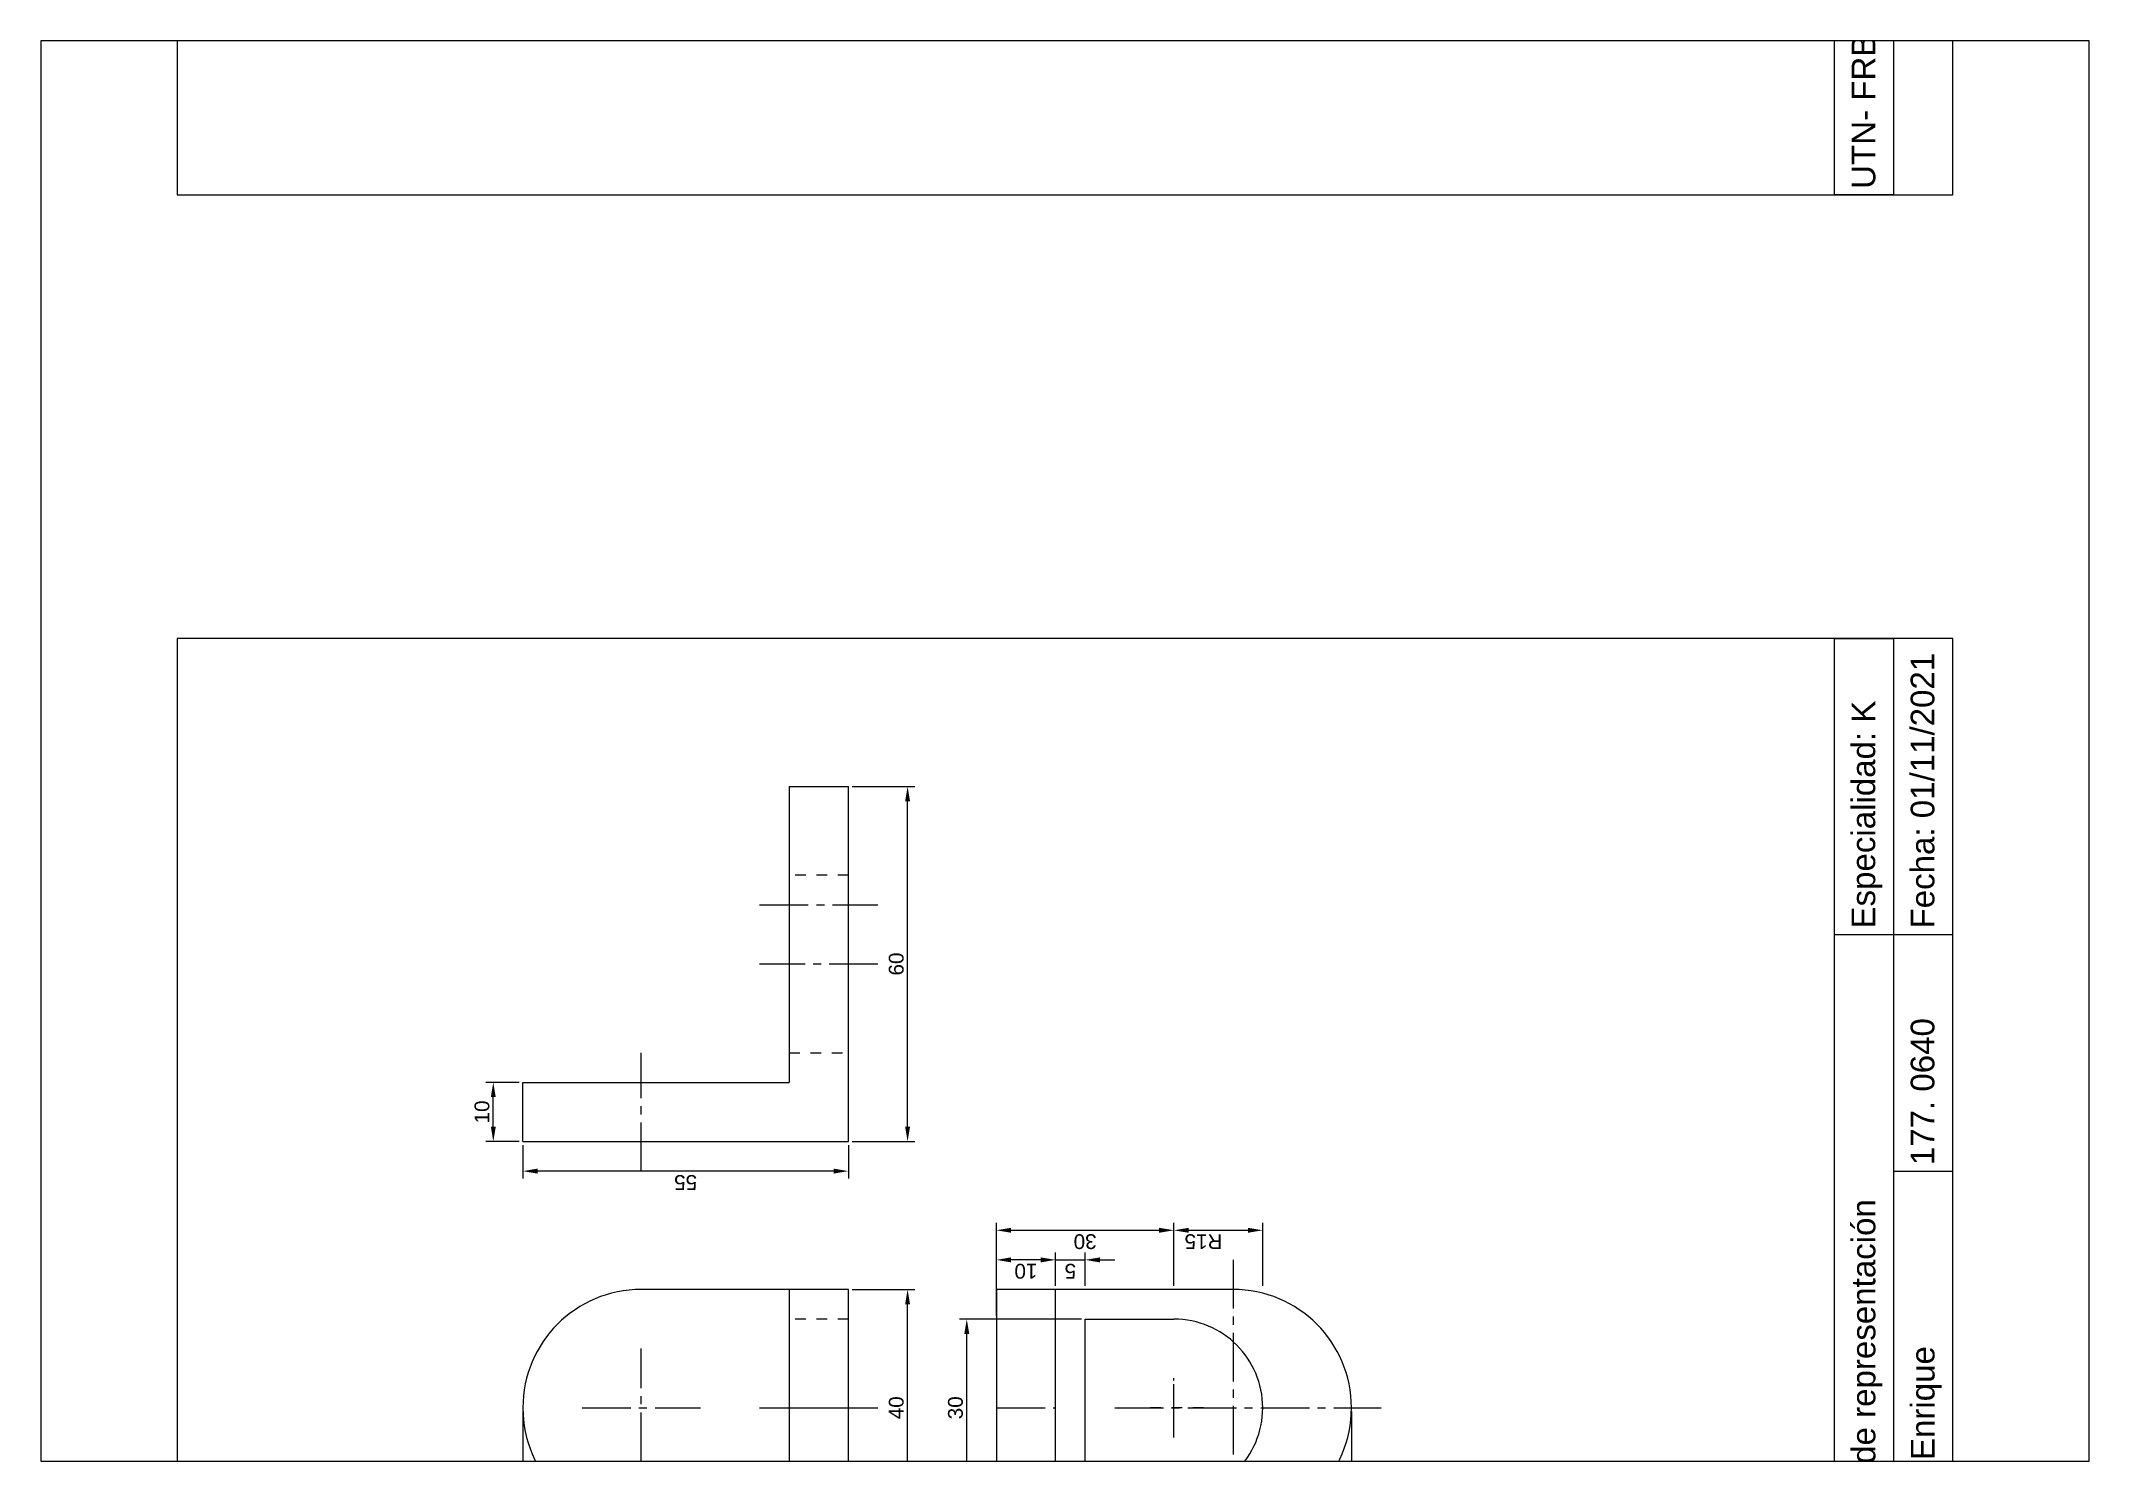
# Paper-space layout 'Presentación2' of a CAD drawing. Header units: millimetres. Extents: x 0 to 289, y 3 to 203.
# The model-space entities are those that its viewports show. They can reach past a viewport. Long polylines and large blocks are cut down to what shows.
import ezdxf

# ---------------------------------------------------------------- set-up
doc = ezdxf.new("R2010")
doc.units = ezdxf.units.MM
doc.linetypes.add('CENTER2', pattern=[28.575, 19.05, -3.175, 3.175, -3.175])
doc.linetypes.add('JIS_02_1.2', pattern=[2.5, 1.25, -1.25])
doc.layers.get('0').update_dxf_attribs({"lineweight": 25})
doc.layers.get('Defpoints').update_dxf_attribs({"lineweight": 15})
doc.layers.add('Lineas de cortes', color=6, linetype='CENTER2', lineweight=20)
doc.layers.add('Lineas invisibles', color=7, linetype='JIS_02_1.2', lineweight=25)
doc.styles.get("Standard").update_dxf_attribs({"font": 'arial.ttf'})
doc.dimstyles.new('ISO-25', dxfattribs={"dimtxt": 2.5, "dimasz": 2.5, "dimexe": 1.25, "dimexo": 0.625, "dimtad": 1, "dimtxsty": 'Standard', "dimcen": 2.5, "dimadec": 0, "dimazin": 0, "dimtfac": 1, "dimtmove": 0, "dimatfit": 3, "dimfxl": 1, "dimarcsym": 0})

# ---------------------------------------------------------------- blocks, each defined once
blk = doc.blocks.new('*D5')
at = {"color": 0, "lineweight": -2, "transparency": 16777216}
for p, q in [((1379, 585.97), (1379, 575.35)), ((1439, 585.97), (1439, 575.35)), ((1381.5, 576.6), (1436.5, 576.6))]:
    blk.add_line(p, q, dxfattribs=at)
at = {"color": 0, "transparency": 16777216}
for points in [[(1381.5, 577.01), (1381.5, 576.18), (1379, 576.6)], [(1436.5, 577.01), (1436.5, 576.18), (1439, 576.6)]]:
    blk.add_solid(points, dxfattribs=at)
at = {"layer": 'Defpoints', "color": 0, "transparency": 16777216}
for p in [(1379, 586.6), (1439, 586.6), (1439, 576.6)]:
    blk.add_point(p, dxfattribs=at)
at = {"color": 0, "transparency": 16777216, "insert": (1409, 578.5), "char_height": 2.5, "attachment_point": 5}
blk.add_mtext('60', dxfattribs=at)
blk = doc.blocks.new('*D6')
at = {"color": 0, "lineweight": -2, "transparency": 16777216}
for p, q in [((1314, 585.97), (1314, 575.35)), ((1354, 585.97), (1354, 575.35)), ((1316.5, 576.6), (1351.5, 576.6))]:
    blk.add_line(p, q, dxfattribs=at)
at = {"color": 0, "transparency": 16777216}
for points in [[(1316.5, 577.01), (1316.5, 576.18), (1314, 576.6)], [(1351.5, 577.01), (1351.5, 576.18), (1354, 576.6)]]:
    blk.add_solid(points, dxfattribs=at)
at = {"layer": 'Defpoints', "color": 0, "transparency": 16777216}
for p in [(1314, 586.6), (1354, 586.6), (1354, 576.6)]:
    blk.add_point(p, dxfattribs=at)
at = {"color": 0, "transparency": 16777216, "insert": (1334, 578.5), "char_height": 2.5, "attachment_point": 5}
blk.add_mtext('40', dxfattribs=at)
blk = doc.blocks.new('*D8')
at = {"color": 0, "lineweight": -2, "transparency": 16777216}
for p, q in [((1313.38, 521.6), (1307.75, 521.6)), ((1309, 519.1), (1309, 504.1)), ((1333.38, 501.6), (1307.75, 501.6))]:
    blk.add_line(p, q, dxfattribs=at)
at = {"color": 0, "transparency": 16777216}
for points in [[(1308.58, 519.1), (1309.42, 519.1), (1309, 521.6)], [(1308.58, 504.1), (1309.42, 504.1), (1309, 501.6)]]:
    blk.add_solid(points, dxfattribs=at)
at = {"layer": 'Defpoints', "color": 0, "transparency": 16777216}
for p in [(1314, 521.6), (1309, 501.6), (1334, 501.6)]:
    blk.add_point(p, dxfattribs=at)
at = {"color": 0, "transparency": 16777216, "insert": (1307.1, 511.6), "char_height": 2.5, "attachment_point": 5, "rotation": 90}
blk.add_mtext('R20', dxfattribs=at)
blk = doc.blocks.new('*D10')
at = {"color": 0, "lineweight": -2, "transparency": 16777216}
for p, q in [((1333.38, 641.6), (1302.75, 641.6)), ((1304, 624.1), (1304, 639.1)), ((1313.38, 621.6), (1302.75, 621.6))]:
    blk.add_line(p, q, dxfattribs=at)
at = {"color": 0, "transparency": 16777216}
for points in [[(1303.58, 639.1), (1304.42, 639.1), (1304, 641.6)], [(1303.58, 624.1), (1304.42, 624.1), (1304, 621.6)]]:
    blk.add_solid(points, dxfattribs=at)
at = {"layer": 'Defpoints', "color": 0, "transparency": 16777216}
for p in [(1304, 641.6), (1334, 641.6), (1314, 621.6)]:
    blk.add_point(p, dxfattribs=at)
at = {"color": 0, "transparency": 16777216, "insert": (1302.1, 631.6), "char_height": 2.5, "attachment_point": 5, "rotation": 90}
blk.add_mtext('R20', dxfattribs=at)
blk = doc.blocks.new('*D18')
at = {"color": 0, "lineweight": -2, "transparency": 16777216}
for p, q in [((1319, 547.22), (1319, 567.85)), ((1349, 547.22), (1349, 567.85)), ((1321.5, 566.6), (1346.5, 566.6))]:
    blk.add_line(p, q, dxfattribs=at)
at = {"color": 0, "transparency": 16777216}
for points in [[(1321.5, 567.01), (1321.5, 566.18), (1319, 566.6)], [(1346.5, 567.01), (1346.5, 566.18), (1349, 566.6)]]:
    blk.add_solid(points, dxfattribs=at)
at = {"layer": 'Defpoints', "color": 0, "transparency": 16777216}
for p in [(1349, 566.6), (1319, 546.6), (1349, 546.6)]:
    blk.add_point(p, dxfattribs=at)
at = {"color": 0, "transparency": 16777216, "insert": (1334, 568.5), "char_height": 2.5, "attachment_point": 5}
blk.add_mtext('30', dxfattribs=at)
blk = doc.blocks.new('*D19')
at = {"color": 0, "lineweight": -2, "transparency": 16777216}
for p, q in [((1349.62, 561.6), (1365.25, 561.6)), ((1364, 559.1), (1364, 534.1)), ((1354.62, 531.6), (1365.25, 531.6))]:
    blk.add_line(p, q, dxfattribs=at)
at = {"color": 0, "transparency": 16777216}
for points in [[(1363.58, 559.1), (1364.42, 559.1), (1364, 561.6)], [(1363.58, 534.1), (1364.42, 534.1), (1364, 531.6)]]:
    blk.add_solid(points, dxfattribs=at)
at = {"layer": 'Defpoints', "color": 0, "transparency": 16777216}
for p in [(1349, 561.6), (1354, 531.6), (1364, 531.6)]:
    blk.add_point(p, dxfattribs=at)
at = {"color": 0, "transparency": 16777216, "insert": (1362.1, 546.6), "char_height": 2.5, "attachment_point": 5, "rotation": 90}
blk.add_mtext('30', dxfattribs=at)
blk = doc.blocks.new('*D20')
at = {"color": 0, "lineweight": -2, "transparency": 16777216}
for p, q in [((1314, 562.22), (1314, 567.85)), ((1319, 562.22), (1319, 567.85)), ((1311.5, 566.6), (1309, 566.6)), ((1314, 566.6), (1319, 566.6)), ((1321.5, 566.6), (1324, 566.6))]:
    blk.add_line(p, q, dxfattribs=at)
at = {"color": 0, "transparency": 16777216}
for points in [[(1311.5, 567.01), (1311.5, 566.18), (1314, 566.6)], [(1321.5, 567.01), (1321.5, 566.18), (1319, 566.6)]]:
    blk.add_solid(points, dxfattribs=at)
at = {"layer": 'Defpoints', "color": 0, "transparency": 16777216}
for p in [(1319, 566.6), (1314, 561.6), (1319, 561.6)]:
    blk.add_point(p, dxfattribs=at)
at = {"color": 0, "transparency": 16777216, "insert": (1316.5, 568.49), "char_height": 2.5, "attachment_point": 5}
blk.add_mtext('5', dxfattribs=at)
blk = doc.blocks.new('*D21')
at = {"color": 0, "lineweight": -2, "transparency": 16777216}
for p, q in [((1354.62, 531.6), (1365.25, 531.6)), ((1364, 529.1), (1364, 519.1)), ((1354.62, 516.6), (1365.25, 516.6))]:
    blk.add_line(p, q, dxfattribs=at)
at = {"color": 0, "transparency": 16777216}
for points in [[(1363.58, 529.1), (1364.42, 529.1), (1364, 531.6)], [(1363.58, 519.1), (1364.42, 519.1), (1364, 516.6)]]:
    blk.add_solid(points, dxfattribs=at)
at = {"layer": 'Defpoints', "color": 0, "transparency": 16777216}
for p in [(1354, 531.6), (1354, 516.6), (1364, 516.6)]:
    blk.add_point(p, dxfattribs=at)
at = {"color": 0, "transparency": 16777216, "insert": (1362.1, 526.6), "char_height": 2.5, "attachment_point": 5, "rotation": 90}
blk.add_mtext('R15', dxfattribs=at)
blk = doc.blocks.new('*D22')
at = {"color": 0, "lineweight": -2, "transparency": 16777216}
for p, q in [((1359, 554.1), (1359, 556.6)), ((1354.62, 551.6), (1360.25, 551.6)), ((1359, 551.6), (1359, 546.6)), ((1354.62, 546.6), (1360.25, 546.6)), ((1359, 544.1), (1359, 541.6))]:
    blk.add_line(p, q, dxfattribs=at)
at = {"color": 0, "transparency": 16777216}
for points in [[(1358.58, 554.1), (1359.42, 554.1), (1359, 551.6)], [(1358.58, 544.1), (1359.42, 544.1), (1359, 546.6)]]:
    blk.add_solid(points, dxfattribs=at)
at = {"layer": 'Defpoints', "color": 0, "transparency": 16777216}
for p in [(1354, 551.6), (1354, 546.6), (1359, 546.6)]:
    blk.add_point(p, dxfattribs=at)
at = {"color": 0, "transparency": 16777216, "insert": (1357.1, 549.1), "char_height": 2.5, "attachment_point": 5, "rotation": 90}
blk.add_mtext('5', dxfattribs=at)
blk = doc.blocks.new('*D27')
at = {"color": 0, "lineweight": -2, "transparency": 16777216}
for p, q in [((1378.38, 641.6), (1372.75, 641.6)), ((1374, 589.1), (1374, 639.1)), ((1378.38, 586.6), (1372.75, 586.6))]:
    blk.add_line(p, q, dxfattribs=at)
at = {"color": 0, "transparency": 16777216}
for points in [[(1373.58, 639.1), (1374.42, 639.1), (1374, 641.6)], [(1373.58, 589.1), (1374.42, 589.1), (1374, 586.6)]]:
    blk.add_solid(points, dxfattribs=at)
at = {"layer": 'Defpoints', "color": 0, "transparency": 16777216}
for p in [(1374, 641.6), (1379, 641.6), (1379, 586.6)]:
    blk.add_point(p, dxfattribs=at)
at = {"color": 0, "transparency": 16777216, "insert": (1372.1, 614.1), "char_height": 2.5, "attachment_point": 5, "rotation": 90}
blk.add_mtext('55', dxfattribs=at)
blk = doc.blocks.new('*D28')
at = {"color": 0, "lineweight": -2, "transparency": 16777216}
for p, q in [((1379, 642.22), (1379, 647.85)), ((1389, 642.22), (1389, 647.85)), ((1381.5, 646.6), (1386.5, 646.6))]:
    blk.add_line(p, q, dxfattribs=at)
at = {"color": 0, "transparency": 16777216}
for points in [[(1381.5, 647.01), (1381.5, 646.18), (1379, 646.6)], [(1386.5, 647.01), (1386.5, 646.18), (1389, 646.6)]]:
    blk.add_solid(points, dxfattribs=at)
at = {"layer": 'Defpoints', "color": 0, "transparency": 16777216}
for p in [(1389, 646.6), (1379, 641.6), (1389, 641.6)]:
    blk.add_point(p, dxfattribs=at)
at = {"color": 0, "transparency": 16777216, "insert": (1384, 648.5), "char_height": 2.5, "attachment_point": 5}
blk.add_mtext('10', dxfattribs=at)
blk = doc.blocks.new('*D30')
at = {"color": 0, "lineweight": -2, "transparency": 16777216}
for p, q in [((1588.38, 535), (1567.75, 535)), ((1569, 532.5), (1569, 527.5)), ((1588.38, 525), (1567.75, 525))]:
    blk.add_line(p, q, dxfattribs=at)
at = {"color": 0, "transparency": 16777216}
for points in [[(1568.58, 532.5), (1569.42, 532.5), (1569, 535)], [(1568.58, 527.5), (1569.42, 527.5), (1569, 525)]]:
    blk.add_solid(points, dxfattribs=at)
at = {"layer": 'Defpoints', "color": 0, "transparency": 16777216}
for p in [(1589, 535), (1569, 525), (1589, 525)]:
    blk.add_point(p, dxfattribs=at)
at = {"color": 0, "transparency": 16777216, "insert": (1567.1, 530), "char_height": 2.5, "attachment_point": 5, "rotation": 90}
blk.add_mtext('10', dxfattribs=at)
blk = doc.blocks.new('*D32')
at = {"color": 0, "lineweight": -2, "transparency": 16777216}
for p, q in [((1354.62, 561.6), (1360.25, 561.6)), ((1359, 554.1), (1359, 559.1)), ((1354.62, 551.6), (1360.25, 551.6))]:
    blk.add_line(p, q, dxfattribs=at)
at = {"color": 0, "transparency": 16777216}
for points in [[(1358.58, 559.1), (1359.42, 559.1), (1359, 561.6)], [(1358.58, 554.1), (1359.42, 554.1), (1359, 551.6)]]:
    blk.add_solid(points, dxfattribs=at)
at = {"layer": 'Defpoints', "color": 0, "transparency": 16777216}
for p in [(1354, 561.6), (1359, 561.6), (1354, 551.6)]:
    blk.add_point(p, dxfattribs=at)
at = {"color": 0, "transparency": 16777216, "insert": (1357.1, 556.6), "char_height": 2.5, "attachment_point": 5, "rotation": 90}
blk.add_mtext('10', dxfattribs=at)

msp = doc.modelspace()

# ---------------------------------------------------------------- linework, layer by layer
for p, q in [((1379, 641.598), (1379, 586.598)), ((1379, 641.598), (1389, 641.598)), ((1389, 641.598), (1389, 596.598)), ((1354, 586.598), (1354, 621.598)), ((1354, 596.598), (1314, 596.598)), ((1439, 596.598), (1389, 596.598)), ((1439, 596.598), (1439, 586.598)), ((1314, 586.598), (1354, 586.598)), ((1379, 586.598), (1439, 586.598)), ((1354, 561.598), (1314, 561.598)), ((1354, 521.598), (1354, 561.598)), ((1314, 551.598), (1354, 551.598)), ((1319, 546.598), (1349, 546.598)), ((1349, 546.598), (1349, 531.598)), ((1414, 420), (1414, 400)), ((1374, 410), (1374, 400))]:
    msp.add_line(p, q)
for points in [[(1254, 700), (1254, 400), (1464, 400), (1464, 410), (1254, 410), (1254, 420), (1464, 420), (1464, 410), (1464, 700), (1254, 700)], [(1254, 700), (1254, 400), (1464, 400), (1464, 410), (1254, 410), (1254, 420), (1464, 420), (1464, 410), (1464, 700), (1254, 700)], [(1539, 700), (1539, 400), (1749, 400), (1749, 410), (1539, 410), (1539, 420), (1749, 420), (1749, 410), (1749, 700), (1539, 700)], [(1539, 700), (1539, 400), (1749, 400), (1749, 410), (1539, 410), (1539, 420), (1749, 420), (1749, 410), (1749, 700), (1539, 700)]]:
    msp.add_lwpolyline(points)
for centre, radius, start, end in [((1334, 621.598), 20, 0, 180), ((1334, 531.598), 15, 180, 0), ((1334, 521.598), 20, 180, 0)]:
    msp.add_arc(centre, radius, start, end)
at = {"layer": 'Lineas de cortes', "ltscale": 0.3}
for p, q in [((1334, 631.598), (1334, 611.598)), ((1324, 621.598), (1344, 621.598)), ((1374, 621.598), (1394, 621.598)), ((1409, 581.598), (1409, 601.598)), ((1419, 601.598), (1419, 581.598)), ((1334, 561.598), (1334, 551.598)), ((1334, 541.598), (1334, 496.598)), ((1329, 531.598), (1339, 531.598)), ((1359, 521.598), (1309, 521.598))]:
    msp.add_line(p, q, dxfattribs=at)
at = {"layer": 'Lineas de cortes'}
msp.add_line((1334, 601.598), (1334, 581.598), dxfattribs=at)
at = {"layer": 'Lineas invisibles'}
for p, q in [((1349, 586.598), (1349, 596.598)), ((1394, 596.598), (1394, 586.598)), ((1424, 586.598), (1424, 596.598)), ((1334, 526.598), (1334, 536.598)), ((1329, 531.598), (1339, 531.598))]:
    msp.add_line(p, q, dxfattribs=at)

# ---------------------------------------------------------------- texts
at = {"char_height": 4, "attachment_point": 1}
for s, width, insert in [('Sistemas de representación', 72.72317, (1300, 417.085)), ('Especialidad: K', 64.73084, (1415, 417.111)), ('UTN- FRBA', 43.69139, (1540, 417.085)), ('Laureano Enrique', 64.73084, (1300, 407.085)), ('177. 0640', 64.73084, (1375, 407.111)), ('Fecha: 01/11/2021', 64.73084, (1415, 407.111))]:
    msp.add_mtext_dynamic_manual_height_columns(s, width=width, gutter_width=12.5, heights=[5], dxfattribs=dict(at, insert=insert))

# ---------------------------------------------------------------- dimensions: what is measured, and where the dimension line sits
for base, p1, p2, picture, middle in [((1389, 646.598), (1379, 641.598), (1389, 641.598), '*D28', (1384, 648.499)), ((1319, 566.598), (1314, 561.598), (1319, 561.598), '*D20', (1316.5, 568.494)), ((1349, 566.598), (1319, 546.598), (1349, 546.598), '*D18', (1334, 568.5))]:
    dim = msp.add_linear_dim(base=base, p1=p1, p2=p2, dimstyle='ISO-25')
    dim.commit()
    dim.dimension.update_dxf_attribs({"geometry": picture, "text_midpoint": middle})
for base, p1, p2, picture, middle in [((1304, 641.598), (1314, 621.598), (1334, 641.598), '*D10', (1302.099, 631.598)), ((1309, 501.598), (1314, 521.598), (1334, 501.598), '*D8', (1307.099, 511.598))]:
    dim = msp.add_linear_dim(base=base, p1=p1, p2=p2, angle=90, text='R<>', dimstyle='ISO-25')
    dim.commit()
    dim.dimension.update_dxf_attribs({"geometry": picture, "text_midpoint": middle})
for base, p1, p2, picture, middle in [((1374, 641.598), (1379, 586.598), (1379, 641.598), '*D27', (1372.104, 614.098)), ((1359, 561.598), (1354, 551.598), (1354, 561.598), '*D32', (1357.099, 556.598)), ((1359, 546.598), (1354, 551.598), (1354, 546.598), '*D22', (1357.104, 549.098))]:
    dim = msp.add_linear_dim(base=base, p1=p1, p2=p2, angle=90, dimstyle='ISO-25')
    dim.commit()
    dim.dimension.update_dxf_attribs({"geometry": picture, "text_midpoint": middle})
for base, p1, p2, picture, middle in [((1354, 576.598), (1314, 586.598), (1354, 586.598), '*D6', (1334, 576.598)), ((1439, 576.598), (1379, 586.598), (1439, 586.598), '*D5', (1409, 576.598))]:
    dim = msp.add_linear_dim(base=base, p1=p1, p2=p2, dimstyle='ISO-25')
    dim.commit()
    dim.dimension.update_dxf_attribs({"geometry": picture, "text_midpoint": middle, "dimtype": 160})
for base, p1, p2, picture, middle in [((1364, 531.598), (1349, 561.598), (1354, 531.598), '*D19', (1364, 546.598)), ((1569, 525), (1589, 535), (1589, 525), '*D30', (1569, 530))]:
    dim = msp.add_linear_dim(base=base, p1=p1, p2=p2, angle=90, dimstyle='ISO-25')
    dim.commit()
    dim.dimension.update_dxf_attribs({"geometry": picture, "text_midpoint": middle, "dimtype": 160})
dim = msp.add_linear_dim(base=(1364, 516.598), p1=(1354, 531.598), p2=(1354, 516.598), angle=90, text='R<>', dimstyle='ISO-25')
dim.commit()
dim.dimension.update_dxf_attribs({"geometry": '*D21', "text_midpoint": (1364, 526.598), "dimtype": 160})

psp = doc.layouts.new('Presentación2')

# ---------------------------------------------------------------- viewports
at = {"layer": '0', "view_target_point": (641.516, -123.476), "view_twist_angle": 90}
psp.add_viewport(center=(144.59, 102.72), size=(288.53, 200.1103), view_center_point=(-673.476, 803.484), view_height=240, dxfattribs=at)

doc.saveas('drawing.dxf')
